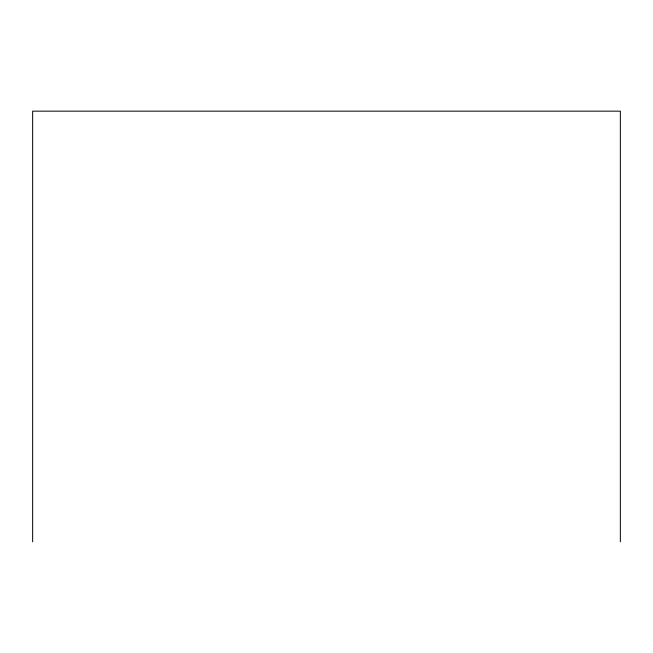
<?xml version="1.0" encoding="UTF-8"?>
<svg xmlns="http://www.w3.org/2000/svg" width="653" height="653" viewBox="0 0 653 653"><rect width="100%" height="100%" fill="white"/><g stroke="black" fill="none" stroke-linecap="round" stroke-linejoin="round"><path stroke-width="0.98" d="M620.35 541.843L620.35 111.157L32.65 111.157L32.65 541.843"/></g></svg>
